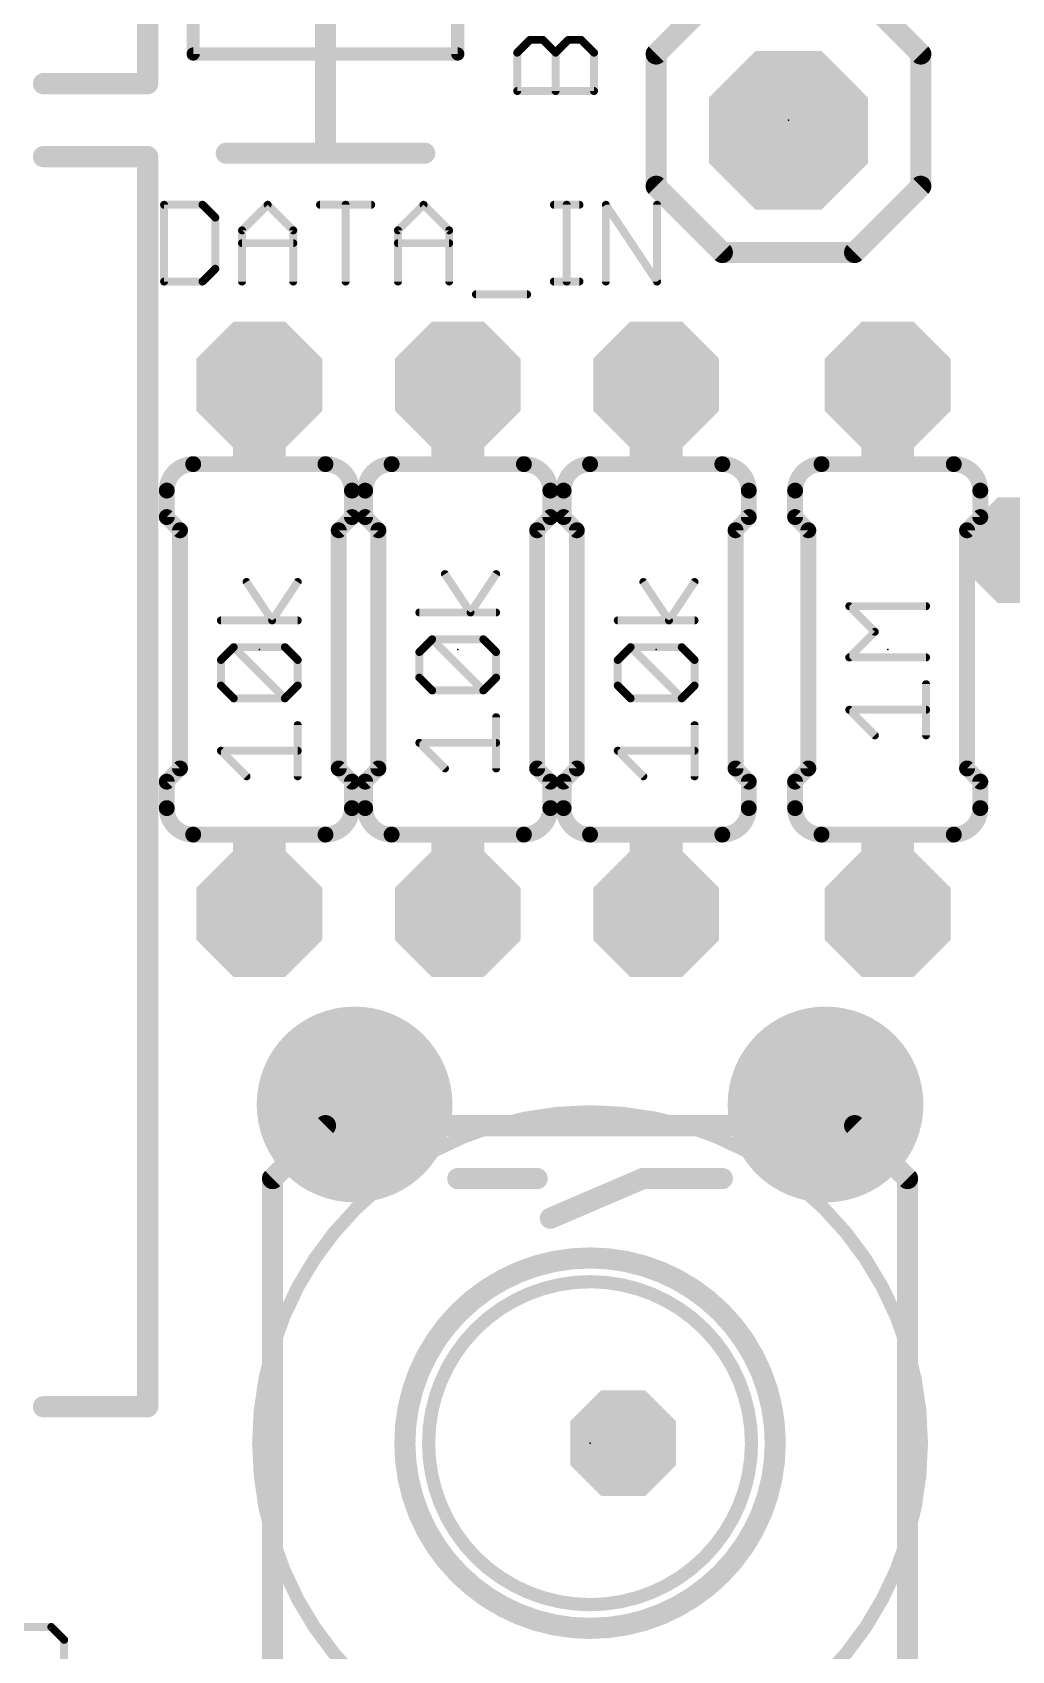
# Model space of a CAD drawing. Extents: x -2.2 to 51.7, y -0.4 to 51.
# Drawn here: x 10.84 to 20.24, y 10.39 to 25.93 of the extents above; entities that cross this region are included whole.
import ezdxf

# ---------------------------------------------------------------- set-up
doc = ezdxf.new("R2010")
doc.units = 0
for name, color, linetype in [('17', 94, 'CONTINUOUS'), ('18', 94, 'CONTINUOUS'), ('21', 250, 'CONTINUOUS'), ('23', 178, 'CONTINUOUS'), ('25', 250, 'CONTINUOUS'), ('253', 6, 'CONTINUOUS'), ('27', 250, 'CONTINUOUS'), ('51', 250, 'CONTINUOUS')]:
    doc.layers.add(name, color=color, linetype=linetype)

# ---------------------------------------------------------------- blocks, each defined once
blk = doc.blocks.new('RECT')
blk.add_solid([(-0.5, -0.5), (0.5, -0.5), (-0.5, 0.5), (0.5, 0.5)])
blk = doc.blocks.new('OCTAGONP')
at = {"const_width": 0.5}
blk.add_lwpolyline([(-0.25, -0.1036), (-0.25, 0.1036), (-0.1036, 0.25), (0.1036, 0.25), (0.25, 0.1036), (0.25, -0.1036), (0.1036, -0.25), (-0.1036, -0.25), (-0.25, -0.1036), (-0.25, 0.1036)], dxfattribs=at)
blk = doc.blocks.new('ROUNDP')
at = {"const_width": 0.5}
blk.add_lwpolyline([(0, -0.25, 1), (0, 0.25, 1), (0, -0.25)], format="xyb", dxfattribs=at)
blk = doc.blocks.new('OCTAGONV')
at = {"const_width": 0.5}
blk.add_lwpolyline([(-0.25, -0.1036), (-0.25, 0.1036), (-0.1036, 0.25), (0.1036, 0.25), (0.25, 0.1036), (0.25, -0.1036), (0.1036, -0.25), (-0.1036, -0.25), (-0.25, -0.1036), (-0.25, 0.1036)], dxfattribs=at)

msp = doc.modelspace()

# ---------------------------------------------------------------- linework, layer by layer
at = {"layer": '21'}
for points, const_width in [([(11.945, 37.4325), (11.945, 25.4325)], 0.2032), ([(12.3825, 33.3375), (12.3825, 25.7175)], 0.127), ([(14.9225, 33.3375), (14.9225, 25.7175)], 0.127), ([(13.6525, 26.3525), (13.6525, 24.765)], 0.2032), ([(16.8275, 25.7175), (17.4625, 26.3525)], 0.2032), ([(18.7325, 26.3525), (19.3675, 25.7175)], 0.2032), ([(16.8275, 24.4475), (16.8275, 25.7175)], 0.2032), ([(19.3675, 25.7175), (19.3675, 24.4475)], 0.2032), ([(12.3825, 25.7175), (14.9225, 25.7175)], 0.127), ([(11.945, 25.4325), (10.945, 25.4325)], 0.2032), ([(13.6525, 24.765), (12.7, 24.765)], 0.2032), ([(12.7, 24.765), (14.605, 24.765)], 0.2032), ([(11.945, 24.7325), (10.945, 24.7325)], 0.2032), ([(11.945, 24.7325), (11.945, 12.7325)], 0.2032), ([(16.8275, 24.4475), (17.4625, 23.8125)], 0.2032), ([(18.7325, 23.8125), (19.3675, 24.4475)], 0.2032), ([(17.4625, 23.8125), (18.7325, 23.8125)], 0.2032), ([(12.1285, 21.5265), (12.1285, 21.2725)], 0.1524), ([(13.9065, 21.5265), (13.9065, 21.2725)], 0.1524), ([(14.0335, 21.5265), (14.0335, 21.2725)], 0.1524), ([(15.8115, 21.5265), (15.8115, 21.2725)], 0.1524), ([(15.9385, 21.5265), (15.9385, 21.2725)], 0.1524), ([(17.7165, 21.5265), (17.7165, 21.2725)], 0.1524), ([(18.161, 21.5265), (18.161, 21.2725)], 0.1524), ([(19.939, 21.5265), (19.939, 21.2725)], 0.1524), ([(12.2555, 21.1455), (12.1285, 21.2725)], 0.1524), ([(13.7795, 21.1455), (13.9065, 21.2725)], 0.1524), ([(14.1605, 21.1455), (14.0335, 21.2725)], 0.1524), ([(15.6845, 21.1455), (15.8115, 21.2725)], 0.1524), ([(16.0655, 21.1455), (15.9385, 21.2725)], 0.1524), ([(17.5895, 21.1455), (17.7165, 21.2725)], 0.1524), ([(18.288, 21.1455), (18.161, 21.2725)], 0.1524), ([(19.812, 21.1455), (19.939, 21.2725)], 0.1524), ([(12.2555, 18.8595), (12.2555, 21.1455)], 0.1524), ([(13.7795, 18.8595), (13.7795, 21.1455)], 0.1524), ([(14.1605, 21.1455), (14.1605, 18.8595)], 0.1524), ([(15.6845, 21.1455), (15.6845, 18.8595)], 0.1524), ([(16.0655, 18.8595), (16.0655, 21.1455)], 0.1524), ([(17.5895, 18.8595), (17.5895, 21.1455)], 0.1524), ([(18.288, 21.1455), (18.288, 18.8595)], 0.1524), ([(19.812, 21.1455), (19.812, 18.8595)], 0.1524), ([(12.2555, 18.8595), (12.1285, 18.7325)], 0.1524), ([(12.1285, 18.4785), (12.1285, 18.7325)], 0.1524), ([(13.7795, 18.8595), (13.9065, 18.7325)], 0.1524), ([(13.9065, 18.4785), (13.9065, 18.7325)], 0.1524), ([(14.1605, 18.8595), (14.0335, 18.7325)], 0.1524), ([(14.0335, 18.4785), (14.0335, 18.7325)], 0.1524), ([(15.6845, 18.8595), (15.8115, 18.7325)], 0.1524), ([(15.8115, 18.4785), (15.8115, 18.7325)], 0.1524), ([(16.0655, 18.8595), (15.9385, 18.7325)], 0.1524), ([(15.9385, 18.4785), (15.9385, 18.7325)], 0.1524), ([(17.5895, 18.8595), (17.7165, 18.7325)], 0.1524), ([(17.7165, 18.4785), (17.7165, 18.7325)], 0.1524), ([(18.288, 18.8595), (18.161, 18.7325)], 0.1524), ([(18.161, 18.4785), (18.161, 18.7325)], 0.1524), ([(19.812, 18.8595), (19.939, 18.7325)], 0.1524), ([(19.939, 18.4785), (19.939, 18.7325)], 0.1524), ([(17.2205, 15.4305), (15.1765, 15.4305)], 0.2032), ([(13.1445, 14.5415), (13.1445, 10.2235)], 0.2032), ([(19.2405, 10.2235), (19.2405, 14.5415)], 0.2032), ([(11.945, 12.7325), (10.945, 12.7325)], 0.2032), ([(10.6518, 10.6178), (11.0204, 10.6178)], 0.0762), ([(11.0204, 10.6178), (11.1432, 10.495)], 0.0762), ([(11.1432, 10.495), (11.1432, 10.2492)], 0.0762)]:
    msp.add_lwpolyline(points, dxfattribs=dict(at, const_width=const_width))
for points, const_width in [([(16.8783, 25.7175, 1), (16.7767, 25.7175)], 0.1016), ([(16.7916, 25.7534, 1), (16.8634, 25.6816)], 0.1016), ([(19.4183, 25.7175, 1), (19.3167, 25.7175)], 0.1016), ([(19.3316, 25.6816, 1), (19.4034, 25.7534)], 0.1016), ([(12.3507, 25.7175, 1), (12.4143, 25.7175)], 0.0635), ([(12.3825, 25.7492, 1), (12.3825, 25.6858)], 0.0635), ([(14.8908, 25.7175, 1), (14.9543, 25.7175)], 0.0635), ([(14.9225, 25.6858, 1), (14.9225, 25.7492)], 0.0635), ([(10.945, 25.4833, 1), (10.945, 25.3817)], 0.1016), ([(11.8942, 25.4325, 1), (11.9958, 25.4325)], 0.1016), ([(11.945, 25.3817, 1), (11.945, 25.4833)], 0.1016), ([(12.7, 24.8158, 1), (12.7, 24.7142)], 0.1016), ([(12.7, 24.8158, 1), (12.7, 24.7142)], 0.1016), ([(13.6525, 24.7142, 1), (13.6525, 24.8158)], 0.1016), ([(14.605, 24.7142, 1), (14.605, 24.8158)], 0.1016), ([(10.945, 24.7833, 1), (10.945, 24.6817)], 0.1016), ([(11.9958, 24.7325, 1), (11.8942, 24.7325)], 0.1016), ([(11.945, 24.6817, 1), (11.945, 24.7833)], 0.1016), ([(13.6017, 24.765, 1), (13.7033, 24.765)], 0.1016), ([(16.8634, 24.4834, 1), (16.7916, 24.4116)], 0.1016), ([(19.4034, 24.4116, 1), (19.3316, 24.4834)], 0.1016), ([(16.7767, 24.4475, 1), (16.8783, 24.4475)], 0.1016), ([(19.3167, 24.4475, 1), (19.4183, 24.4475)], 0.1016), ([(17.4625, 23.8633, 1), (17.4625, 23.7617)], 0.1016), ([(17.4266, 23.7766, 1), (17.4984, 23.8484)], 0.1016), ([(18.6966, 23.8484, 1), (18.7684, 23.7766)], 0.1016), ([(18.7325, 23.7617, 1), (18.7325, 23.8633)], 0.1016), ([(12.3825, 21.7805, 0.4142), (12.1285, 21.5265)], 0.1524), ([(12.3825, 21.7424, 1), (12.3825, 21.8186)], 0.0762), ([(13.9065, 21.5265, 0.4142), (13.6525, 21.7805)], 0.1524), ([(13.6525, 21.8186, 1), (13.6525, 21.7424)], 0.0762), ([(14.2875, 21.7805, 0.4142), (14.0335, 21.5265)], 0.1524), ([(14.2875, 21.7424, 1), (14.2875, 21.8186)], 0.0762), ([(15.8115, 21.5265, 0.4142), (15.5575, 21.7805)], 0.1524), ([(15.5575, 21.8186, 1), (15.5575, 21.7424)], 0.0762), ([(16.1925, 21.7805, 0.4142), (15.9385, 21.5265)], 0.1524), ([(16.1925, 21.7424, 1), (16.1925, 21.8186)], 0.0762), ([(17.7165, 21.5265, 0.4142), (17.4625, 21.7805)], 0.1524), ([(17.4625, 21.8186, 1), (17.4625, 21.7424)], 0.0762), ([(18.415, 21.7805, 0.4142), (18.161, 21.5265)], 0.1524), ([(18.415, 21.7424, 1), (18.415, 21.8186)], 0.0762), ([(19.939, 21.5265, 0.4142), (19.685, 21.7805)], 0.1524), ([(19.685, 21.8186, 1), (19.685, 21.7424)], 0.0762), ([(12.1666, 21.5265, 1), (12.0904, 21.5265)], 0.0762), ([(13.9446, 21.5265, 1), (13.8684, 21.5265)], 0.0762), ([(14.0716, 21.5265, 1), (13.9954, 21.5265)], 0.0762), ([(15.8496, 21.5265, 1), (15.7734, 21.5265)], 0.0762), ([(15.9766, 21.5265, 1), (15.9004, 21.5265)], 0.0762), ([(17.7546, 21.5265, 1), (17.6784, 21.5265)], 0.0762), ([(18.1991, 21.5265, 1), (18.1229, 21.5265)], 0.0762), ([(19.9771, 21.5265, 1), (19.9009, 21.5265)], 0.0762), ([(12.0904, 21.5265, 1), (12.1666, 21.5265)], 0.0762), ([(13.8684, 21.5265, 1), (13.9446, 21.5265)], 0.0762), ([(13.9954, 21.5265, 1), (14.0716, 21.5265)], 0.0762), ([(15.7734, 21.5265, 1), (15.8496, 21.5265)], 0.0762), ([(15.9004, 21.5265, 1), (15.9766, 21.5265)], 0.0762), ([(17.6784, 21.5265, 1), (17.7546, 21.5265)], 0.0762), ([(18.1229, 21.5265, 1), (18.1991, 21.5265)], 0.0762), ([(19.9009, 21.5265, 1), (19.9771, 21.5265)], 0.0762), ([(12.0904, 21.2725, 1), (12.1666, 21.2725)], 0.0762), ([(12.1554, 21.2994, 1), (12.1016, 21.2456)], 0.0762), ([(13.8684, 21.2725, 1), (13.9446, 21.2725)], 0.0762), ([(13.9334, 21.2456, 1), (13.8796, 21.2994)], 0.0762), ([(13.9954, 21.2725, 1), (14.0716, 21.2725)], 0.0762), ([(14.0604, 21.2994, 1), (14.0066, 21.2456)], 0.0762), ([(15.7734, 21.2725, 1), (15.8496, 21.2725)], 0.0762), ([(15.8384, 21.2456, 1), (15.7846, 21.2994)], 0.0762), ([(15.9004, 21.2725, 1), (15.9766, 21.2725)], 0.0762), ([(15.9654, 21.2994, 1), (15.9116, 21.2456)], 0.0762), ([(17.6784, 21.2725, 1), (17.7546, 21.2725)], 0.0762), ([(17.7434, 21.2456, 1), (17.6896, 21.2994)], 0.0762), ([(18.1229, 21.2725, 1), (18.1991, 21.2725)], 0.0762), ([(18.1879, 21.2994, 1), (18.1341, 21.2456)], 0.0762), ([(19.9009, 21.2725, 1), (19.9771, 21.2725)], 0.0762), ([(19.9659, 21.2456, 1), (19.9121, 21.2994)], 0.0762), ([(12.2936, 21.1455, 1), (12.2174, 21.1455)], 0.0762), ([(12.2286, 21.1186, 1), (12.2824, 21.1724)], 0.0762), ([(13.8176, 21.1455, 1), (13.7414, 21.1455)], 0.0762), ([(13.7526, 21.1724, 1), (13.8064, 21.1186)], 0.0762), ([(14.1986, 21.1455, 1), (14.1224, 21.1455)], 0.0762), ([(14.1336, 21.1186, 1), (14.1874, 21.1724)], 0.0762), ([(15.7226, 21.1455, 1), (15.6464, 21.1455)], 0.0762), ([(15.6576, 21.1724, 1), (15.7114, 21.1186)], 0.0762), ([(16.1036, 21.1455, 1), (16.0274, 21.1455)], 0.0762), ([(16.0386, 21.1186, 1), (16.0924, 21.1724)], 0.0762), ([(17.6276, 21.1455, 1), (17.5514, 21.1455)], 0.0762), ([(17.5626, 21.1724, 1), (17.6164, 21.1186)], 0.0762), ([(18.3261, 21.1455, 1), (18.2499, 21.1455)], 0.0762), ([(18.2611, 21.1186, 1), (18.3149, 21.1724)], 0.0762), ([(19.8501, 21.1455, 1), (19.7739, 21.1455)], 0.0762), ([(19.7851, 21.1724, 1), (19.8389, 21.1186)], 0.0762), ([(12.1666, 18.7325, 1), (12.0904, 18.7325)], 0.0762), ([(12.1016, 18.7594, 1), (12.1554, 18.7056)], 0.0762), ([(12.2174, 18.8595, 1), (12.2936, 18.8595)], 0.0762), ([(12.2824, 18.8326, 1), (12.2286, 18.8864)], 0.0762), ([(13.7414, 18.8595, 1), (13.8176, 18.8595)], 0.0762), ([(13.8064, 18.8864, 1), (13.7526, 18.8326)], 0.0762), ([(13.9446, 18.7325, 1), (13.8684, 18.7325)], 0.0762), ([(13.8796, 18.7056, 1), (13.9334, 18.7594)], 0.0762), ([(14.0716, 18.7325, 1), (13.9954, 18.7325)], 0.0762), ([(14.0066, 18.7594, 1), (14.0604, 18.7056)], 0.0762), ([(14.1224, 18.8595, 1), (14.1986, 18.8595)], 0.0762), ([(14.1874, 18.8326, 1), (14.1336, 18.8864)], 0.0762), ([(15.6464, 18.8595, 1), (15.7226, 18.8595)], 0.0762), ([(15.7114, 18.8864, 1), (15.6576, 18.8326)], 0.0762), ([(15.8496, 18.7325, 1), (15.7734, 18.7325)], 0.0762), ([(15.7846, 18.7056, 1), (15.8384, 18.7594)], 0.0762), ([(15.9766, 18.7325, 1), (15.9004, 18.7325)], 0.0762), ([(15.9116, 18.7594, 1), (15.9654, 18.7056)], 0.0762), ([(16.0274, 18.8595, 1), (16.1036, 18.8595)], 0.0762), ([(16.0924, 18.8326, 1), (16.0386, 18.8864)], 0.0762), ([(17.5514, 18.8595, 1), (17.6276, 18.8595)], 0.0762), ([(17.6164, 18.8864, 1), (17.5626, 18.8326)], 0.0762), ([(17.7546, 18.7325, 1), (17.6784, 18.7325)], 0.0762), ([(17.6896, 18.7056, 1), (17.7434, 18.7594)], 0.0762), ([(18.1991, 18.7325, 1), (18.1229, 18.7325)], 0.0762), ([(18.1341, 18.7594, 1), (18.1879, 18.7056)], 0.0762), ([(18.2499, 18.8595, 1), (18.3261, 18.8595)], 0.0762), ([(18.3149, 18.8326, 1), (18.2611, 18.8864)], 0.0762), ([(19.7739, 18.8595, 1), (19.8501, 18.8595)], 0.0762), ([(19.8389, 18.8864, 1), (19.7851, 18.8326)], 0.0762), ([(19.9771, 18.7325, 1), (19.9009, 18.7325)], 0.0762), ([(19.9121, 18.7056, 1), (19.9659, 18.7594)], 0.0762), ([(12.1285, 18.4785, 0.4142), (12.3825, 18.2245)], 0.1524), ([(12.1666, 18.4785, 1), (12.0904, 18.4785)], 0.0762), ([(12.0904, 18.4785, 1), (12.1666, 18.4785)], 0.0762), ([(13.6525, 18.2245, 0.4142), (13.9065, 18.4785)], 0.1524), ([(13.9446, 18.4785, 1), (13.8684, 18.4785)], 0.0762), ([(13.8684, 18.4785, 1), (13.9446, 18.4785)], 0.0762), ([(14.0335, 18.4785, 0.4142), (14.2875, 18.2245)], 0.1524), ([(14.0716, 18.4785, 1), (13.9954, 18.4785)], 0.0762), ([(13.9954, 18.4785, 1), (14.0716, 18.4785)], 0.0762), ([(15.5575, 18.2245, 0.4142), (15.8115, 18.4785)], 0.1524), ([(15.8496, 18.4785, 1), (15.7734, 18.4785)], 0.0762), ([(15.7734, 18.4785, 1), (15.8496, 18.4785)], 0.0762), ([(15.9385, 18.4785, 0.4142), (16.1925, 18.2245)], 0.1524), ([(15.9766, 18.4785, 1), (15.9004, 18.4785)], 0.0762), ([(15.9004, 18.4785, 1), (15.9766, 18.4785)], 0.0762), ([(17.4625, 18.2245, 0.4142), (17.7165, 18.4785)], 0.1524), ([(17.7546, 18.4785, 1), (17.6784, 18.4785)], 0.0762), ([(17.6784, 18.4785, 1), (17.7546, 18.4785)], 0.0762), ([(18.161, 18.4785, 0.4142), (18.415, 18.2245)], 0.1524), ([(18.1991, 18.4785, 1), (18.1229, 18.4785)], 0.0762), ([(18.1229, 18.4785, 1), (18.1991, 18.4785)], 0.0762), ([(19.685, 18.2245, 0.4142), (19.939, 18.4785)], 0.1524), ([(19.9771, 18.4785, 1), (19.9009, 18.4785)], 0.0762), ([(19.9009, 18.4785, 1), (19.9771, 18.4785)], 0.0762), ([(12.3825, 18.1864, 1), (12.3825, 18.2626)], 0.0762), ([(13.6525, 18.2626, 1), (13.6525, 18.1864)], 0.0762), ([(14.2875, 18.1864, 1), (14.2875, 18.2626)], 0.0762), ([(15.5575, 18.2626, 1), (15.5575, 18.1864)], 0.0762), ([(16.1925, 18.1864, 1), (16.1925, 18.2626)], 0.0762), ([(17.4625, 18.2626, 1), (17.4625, 18.1864)], 0.0762), ([(18.415, 18.1864, 1), (18.415, 18.2626)], 0.0762), ([(19.685, 18.2626, 1), (19.685, 18.1864)], 0.0762), ([(15.1765, 15.4813, 1), (15.1765, 15.3797)], 0.1016), ([(17.2205, 15.3797, 1), (17.2205, 15.4813)], 0.1016), ([(13.1953, 14.5415, 1), (13.0937, 14.5415)], 0.1016), ([(19.2913, 14.5415, 1), (19.1897, 14.5415)], 0.1016), ([(16.1925, 10.6045, 1), (16.1925, 14.1605, 1), (16.1925, 10.6045)], 0.2032), ([(10.945, 12.7833, 1), (10.945, 12.6817)], 0.1016), ([(11.8942, 12.7325, 1), (11.9958, 12.7325)], 0.1016), ([(11.945, 12.6817, 1), (11.945, 12.7833)], 0.1016), ([(11.0338, 10.6313, 1), (11.0069, 10.6044)], 0.0381), ([(11.0204, 10.5988, 1), (11.0204, 10.6369)], 0.0381), ([(11.1623, 10.495, 1), (11.1242, 10.495)], 0.0381), ([(11.1298, 10.4815, 1), (11.1567, 10.5084)], 0.0381)]:
    msp.add_lwpolyline(points, format="xyb", dxfattribs=dict(at, const_width=const_width))
at = {"layer": '23'}
for p in [(18.0975, 25.0825), (13.0175, 20.0025), (14.9225, 20.0025), (16.8275, 20.0025), (19.05, 20.0025), (16.1925, 12.3825)]:
    msp.add_point(p, dxfattribs=at)
at = {"layer": '25', "const_width": 0.0762}
for points in [[(15.4934, 25.7305), (15.6162, 25.8534)], [(15.6162, 25.8534), (15.7391, 25.8534)], [(15.7391, 25.8534), (15.862, 25.7305)], [(15.862, 25.7305), (15.9849, 25.8534)], [(15.9849, 25.8534), (16.1077, 25.8534)], [(16.1077, 25.8534), (16.2306, 25.7305)], [(15.4934, 25.3619), (15.4934, 25.7305)], [(15.862, 25.3619), (15.862, 25.7305)], [(16.2306, 25.7305), (16.2306, 25.3619)], [(16.2306, 25.3619), (15.4934, 25.3619)], [(12.1031, 24.2703), (12.1031, 23.5331)], [(12.4717, 24.2703), (12.1031, 24.2703)], [(12.5946, 24.1475), (12.4717, 24.2703)], [(12.8515, 24.0246), (13.0973, 24.2703)], [(13.0973, 24.2703), (13.343, 24.0246)], [(13.5999, 24.2703), (14.0914, 24.2703)], [(13.8457, 23.5331), (13.8457, 24.2703)], [(14.3483, 24.0246), (14.5941, 24.2703)], [(14.5941, 24.2703), (14.8398, 24.0246)], [(15.8452, 24.2703), (16.0909, 24.2703)], [(15.968, 23.5331), (15.968, 24.2703)], [(16.3441, 23.5331), (16.3441, 24.2703)], [(16.3441, 24.2703), (16.8356, 23.5331)], [(16.8356, 23.5331), (16.8356, 24.2703)], [(12.5946, 23.656), (12.5946, 24.1475)], [(12.8515, 23.5331), (12.8515, 24.0246)], [(12.8515, 23.9017), (13.343, 23.9017)], [(13.343, 24.0246), (13.343, 23.5331)], [(14.3483, 23.5331), (14.3483, 24.0246)], [(14.3483, 23.9017), (14.8398, 23.9017)], [(14.8398, 24.0246), (14.8398, 23.5331)], [(12.4717, 23.5331), (12.5946, 23.656)], [(12.1031, 23.5331), (12.4717, 23.5331)], [(15.8452, 23.5331), (16.0909, 23.5331)], [(15.0968, 23.4102), (15.5882, 23.4102)]]:
    msp.add_lwpolyline(points, dxfattribs=at)
at = {"layer": '25', "const_width": 0.0381}
for points in [[(15.6162, 25.8724, 1), (15.6162, 25.8343)], [(15.6297, 25.8399, 1), (15.6028, 25.8669)], [(15.7526, 25.8669, 1), (15.7256, 25.8399)], [(15.7391, 25.8343, 1), (15.7391, 25.8724)], [(15.9849, 25.8724, 1), (15.9849, 25.8343)], [(15.9983, 25.8399, 1), (15.9714, 25.8669)], [(16.1212, 25.8669, 1), (16.0943, 25.8399)], [(16.1077, 25.8343, 1), (16.1077, 25.8724)], [(15.5124, 25.7305, 1), (15.4743, 25.7305)], [(15.4799, 25.744, 1), (15.5068, 25.717)], [(15.881, 25.7305, 1), (15.8429, 25.7305)], [(15.8485, 25.744, 1), (15.8755, 25.717)], [(15.8485, 25.717, 1), (15.8755, 25.744)], [(16.2496, 25.7305, 1), (16.2115, 25.7305)], [(16.2171, 25.717, 1), (16.2441, 25.744)], [(15.4743, 25.3619, 1), (15.5124, 25.3619)], [(15.4934, 25.381, 1), (15.4934, 25.3429)], [(15.8429, 25.3619, 1), (15.881, 25.3619)], [(16.2115, 25.3619, 1), (16.2496, 25.3619)], [(16.2306, 25.3429, 1), (16.2306, 25.381)], [(12.1031, 24.2894, 1), (12.1031, 24.2513)], [(12.1222, 24.2703, 1), (12.0841, 24.2703)], [(12.4852, 24.2838, 1), (12.4582, 24.2569)], [(12.4717, 24.2513, 1), (12.4717, 24.2894)], [(13.1107, 24.2838, 1), (13.0838, 24.2569)], [(13.1107, 24.2569, 1), (13.0838, 24.2838)], [(13.5999, 24.2894, 1), (13.5999, 24.2513)], [(13.8647, 24.2703, 1), (13.8266, 24.2703)], [(14.0914, 24.2513, 1), (14.0914, 24.2894)], [(14.6076, 24.2838, 1), (14.5806, 24.2569)], [(14.6076, 24.2569, 1), (14.5806, 24.2838)], [(15.8452, 24.2894, 1), (15.8452, 24.2513)], [(15.9871, 24.2703, 1), (15.949, 24.2703)], [(16.0909, 24.2513, 1), (16.0909, 24.2894)], [(16.3632, 24.2703, 1), (16.3251, 24.2703)], [(16.36, 24.2809, 1), (16.3283, 24.2598)], [(16.8547, 24.2703, 1), (16.8166, 24.2703)], [(12.6136, 24.1475, 1), (12.5755, 24.1475)], [(12.5811, 24.134, 1), (12.6081, 24.1609)], [(12.8706, 24.0246, 1), (12.8325, 24.0246)], [(12.838, 24.0381, 1), (12.865, 24.0111)], [(12.8515, 23.9208, 1), (12.8515, 23.8827)], [(13.362, 24.0246, 1), (13.3239, 24.0246)], [(13.3295, 24.0111, 1), (13.3565, 24.0381)], [(13.343, 23.8827, 1), (13.343, 23.9208)], [(14.3674, 24.0246, 1), (14.3293, 24.0246)], [(14.3349, 24.0381, 1), (14.3618, 24.0111)], [(14.3483, 23.9208, 1), (14.3483, 23.8827)], [(14.8589, 24.0246, 1), (14.8208, 24.0246)], [(14.8264, 24.0111, 1), (14.8533, 24.0381)], [(14.8398, 23.8827, 1), (14.8398, 23.9208)], [(12.5755, 23.656, 1), (12.6136, 23.656)], [(12.6081, 23.6425, 1), (12.5811, 23.6694)], [(12.1031, 23.5522, 1), (12.1031, 23.5141)], [(12.0841, 23.5331, 1), (12.1222, 23.5331)], [(12.4582, 23.5466, 1), (12.4852, 23.5196)], [(12.4717, 23.5141, 1), (12.4717, 23.5522)], [(12.8325, 23.5331, 1), (12.8706, 23.5331)], [(13.3239, 23.5331, 1), (13.362, 23.5331)], [(13.8266, 23.5331, 1), (13.8647, 23.5331)], [(14.3293, 23.5331, 1), (14.3674, 23.5331)], [(14.8208, 23.5331, 1), (14.8589, 23.5331)], [(15.8452, 23.5522, 1), (15.8452, 23.5141)], [(15.949, 23.5331, 1), (15.9871, 23.5331)], [(16.0909, 23.5141, 1), (16.0909, 23.5522)], [(16.3251, 23.5331, 1), (16.3632, 23.5331)], [(16.8166, 23.5331, 1), (16.8547, 23.5331)], [(16.8198, 23.5225, 1), (16.8515, 23.5437)], [(15.0968, 23.4293, 1), (15.0968, 23.3912)], [(15.5882, 23.3912, 1), (15.5882, 23.4293)]]:
    msp.add_lwpolyline(points, format="xyb", dxfattribs=at)
at = {"layer": '253', "const_width": 0.127}
for points in [[(16.1925, 9.2015, 1), (16.1925, 15.5635, 1), (16.1925, 9.2015)], [(16.1925, 10.8325, 1), (16.1925, 13.9325, 1), (16.1925, 10.8325)]]:
    msp.add_lwpolyline(points, format="xyb", dxfattribs=at)
at = {"layer": '27', "const_width": 0.0762}
for points in [[(13.1401, 20.2805), (12.8943, 20.6491)], [(13.3858, 20.6491), (13.1401, 20.2805)], [(15.0451, 20.3563), (14.7993, 20.7249)], [(15.2908, 20.7249), (15.0451, 20.3563)], [(16.9501, 20.2805), (16.7043, 20.6491)], [(17.1958, 20.6491), (16.9501, 20.2805)], [(15.2908, 20.3563), (14.5536, 20.3563)], [(18.9268, 20.1712), (18.6811, 20.4169)], [(18.6811, 20.4169), (19.4183, 20.4169)], [(13.3858, 20.2805), (12.6486, 20.2805)], [(17.1958, 20.2805), (16.4586, 20.2805)], [(18.6811, 19.9254), (18.9268, 20.1712)], [(12.6486, 19.9007), (12.7714, 20.0236)], [(12.7714, 20.0236), (13.2629, 20.0236)], [(13.2629, 19.5321), (12.7714, 20.0236)], [(13.2629, 20.0236), (13.3858, 19.9007)], [(14.5536, 19.9765), (14.6764, 20.0994)], [(14.6764, 20.0994), (15.1679, 20.0994)], [(15.1679, 19.6079), (14.6764, 20.0994)], [(15.1679, 20.0994), (15.2908, 19.9765)], [(16.4586, 19.9007), (16.5814, 20.0236)], [(16.5814, 20.0236), (17.0729, 20.0236)], [(17.0729, 19.5321), (16.5814, 20.0236)], [(17.0729, 20.0236), (17.1958, 19.9007)], [(12.6486, 19.655), (12.6486, 19.9007)], [(13.3858, 19.9007), (13.3858, 19.655)], [(14.5536, 19.7308), (14.5536, 19.9765)], [(15.2908, 19.9765), (15.2908, 19.7308)], [(16.4586, 19.655), (16.4586, 19.9007)], [(17.1958, 19.9007), (17.1958, 19.655)], [(19.4183, 19.9254), (18.6811, 19.9254)], [(14.6764, 19.6079), (14.5536, 19.7308)], [(15.2908, 19.7308), (15.1679, 19.6079)], [(12.7714, 19.5321), (12.6486, 19.655)], [(13.3858, 19.655), (13.2629, 19.5321)], [(15.1679, 19.6079), (14.6764, 19.6079)], [(16.5814, 19.5321), (16.4586, 19.655)], [(17.1958, 19.655), (17.0729, 19.5321)], [(19.4183, 19.177), (19.4183, 19.6685)], [(13.2629, 19.5321), (12.7714, 19.5321)], [(17.0729, 19.5321), (16.5814, 19.5321)], [(18.9268, 19.177), (18.6811, 19.4227)], [(18.6811, 19.4227), (19.4183, 19.4227)], [(13.3858, 18.7837), (13.3858, 19.2752)], [(15.2908, 18.8595), (15.2908, 19.351)], [(17.1958, 18.7837), (17.1958, 19.2752)], [(14.7993, 18.8595), (14.5536, 19.1052)], [(14.5536, 19.1052), (15.2908, 19.1052)], [(12.8943, 18.7837), (12.6486, 19.0294)], [(12.6486, 19.0294), (13.3858, 19.0294)], [(16.7043, 18.7837), (16.4586, 19.0294)], [(16.4586, 19.0294), (17.1958, 19.0294)]]:
    msp.add_lwpolyline(points, dxfattribs=at)
at = {"layer": '27', "const_width": 0.0381}
for points in [[(12.9102, 20.6597, 1), (12.8785, 20.6386)], [(13.4017, 20.6386, 1), (13.3699, 20.6597)], [(14.8152, 20.7355, 1), (14.7835, 20.7144)], [(15.3067, 20.7144, 1), (15.2749, 20.7355)], [(16.7202, 20.6597, 1), (16.6885, 20.6386)], [(17.2117, 20.6386, 1), (17.1799, 20.6597)], [(14.5536, 20.3754, 1), (14.5536, 20.3373)], [(15.0292, 20.3669, 1), (15.0609, 20.3458)], [(15.0292, 20.3458, 1), (15.0609, 20.3669)], [(15.2908, 20.3373, 1), (15.2908, 20.3754)], [(18.6945, 20.4304, 1), (18.6676, 20.4034)], [(18.6811, 20.436, 1), (18.6811, 20.3979)], [(19.4183, 20.3979, 1), (19.4183, 20.436)], [(12.6486, 20.2996, 1), (12.6486, 20.2615)], [(13.1242, 20.2911, 1), (13.1559, 20.27)], [(13.1242, 20.27, 1), (13.1559, 20.2911)], [(13.3858, 20.2615, 1), (13.3858, 20.2996)], [(16.4586, 20.2996, 1), (16.4586, 20.2615)], [(16.9342, 20.2911, 1), (16.9659, 20.27)], [(16.9342, 20.27, 1), (16.9659, 20.2911)], [(17.1958, 20.2615, 1), (17.1958, 20.2996)], [(18.9403, 20.1577, 1), (18.9133, 20.1846)], [(18.9133, 20.1577, 1), (18.9403, 20.1846)], [(12.7714, 20.0426, 1), (12.7714, 20.0045)], [(12.7849, 20.0371, 1), (12.758, 20.0101)], [(12.7849, 20.0101, 1), (12.758, 20.0371)], [(13.2764, 20.0371, 1), (13.2495, 20.0101)], [(13.2629, 20.0045, 1), (13.2629, 20.0426)], [(14.6764, 20.1184, 1), (14.6764, 20.0803)], [(14.6899, 20.1129, 1), (14.663, 20.0859)], [(14.6899, 20.0859, 1), (14.663, 20.1129)], [(15.1814, 20.1129, 1), (15.1545, 20.0859)], [(15.1679, 20.0803, 1), (15.1679, 20.1184)], [(16.5814, 20.0426, 1), (16.5814, 20.0045)], [(16.5949, 20.0371, 1), (16.568, 20.0101)], [(16.5949, 20.0101, 1), (16.568, 20.0371)], [(17.0864, 20.0371, 1), (17.0595, 20.0101)], [(17.0729, 20.0045, 1), (17.0729, 20.0426)], [(12.6351, 19.9142, 1), (12.662, 19.8872)], [(12.6676, 19.9007, 1), (12.6295, 19.9007)], [(13.4049, 19.9007, 1), (13.3668, 19.9007)], [(13.3723, 19.8872, 1), (13.3993, 19.9142)], [(14.5726, 19.9765, 1), (14.5345, 19.9765)], [(14.5401, 19.99, 1), (14.567, 19.9631)], [(15.3099, 19.9765, 1), (15.2718, 19.9765)], [(15.2773, 19.9631, 1), (15.3043, 19.99)], [(16.4776, 19.9007, 1), (16.4395, 19.9007)], [(16.4451, 19.9142, 1), (16.472, 19.8872)], [(17.2149, 19.9007, 1), (17.1768, 19.9007)], [(17.1823, 19.8872, 1), (17.2093, 19.9142)], [(18.6676, 19.9389, 1), (18.6945, 19.9119)], [(18.6811, 19.9445, 1), (18.6811, 19.9064)], [(19.4183, 19.9064, 1), (19.4183, 19.9445)], [(14.567, 19.7443, 1), (14.5401, 19.7173)], [(14.5345, 19.7308, 1), (14.5726, 19.7308)], [(15.2718, 19.7308, 1), (15.3099, 19.7308)], [(15.3043, 19.7173, 1), (15.2773, 19.7443)], [(12.662, 19.6684, 1), (12.6351, 19.6415)], [(12.6295, 19.655, 1), (12.6676, 19.655)], [(13.3668, 19.655, 1), (13.4049, 19.655)], [(13.3993, 19.6415, 1), (13.3723, 19.6684)], [(14.6764, 19.627, 1), (14.6764, 19.5889)], [(14.663, 19.5944, 1), (14.6899, 19.6214)], [(15.1545, 19.6214, 1), (15.1814, 19.5944)], [(15.1545, 19.5944, 1), (15.1814, 19.6214)], [(15.1679, 19.5889, 1), (15.1679, 19.627)], [(16.4395, 19.655, 1), (16.4776, 19.655)], [(16.472, 19.6684, 1), (16.4451, 19.6415)], [(17.1768, 19.655, 1), (17.2149, 19.655)], [(17.2093, 19.6415, 1), (17.1823, 19.6684)], [(19.4374, 19.6685, 1), (19.3993, 19.6685)], [(12.7714, 19.5512, 1), (12.7714, 19.5131)], [(12.758, 19.5186, 1), (12.7849, 19.5456)], [(13.2495, 19.5456, 1), (13.2764, 19.5186)], [(13.2495, 19.5186, 1), (13.2764, 19.5456)], [(13.2629, 19.5131, 1), (13.2629, 19.5512)], [(16.5814, 19.5512, 1), (16.5814, 19.5131)], [(16.568, 19.5186, 1), (16.5949, 19.5456)], [(17.0595, 19.5456, 1), (17.0864, 19.5186)], [(17.0595, 19.5186, 1), (17.0864, 19.5456)], [(17.0729, 19.5131, 1), (17.0729, 19.5512)], [(18.6811, 19.4418, 1), (18.6811, 19.4037)], [(18.6945, 19.4362, 1), (18.6676, 19.4093)], [(19.4183, 19.4037, 1), (19.4183, 19.4418)], [(13.4049, 19.2752, 1), (13.3668, 19.2752)], [(15.3099, 19.351, 1), (15.2718, 19.351)], [(17.2149, 19.2752, 1), (17.1768, 19.2752)], [(14.5536, 19.1243, 1), (14.5536, 19.0862)], [(14.567, 19.1187, 1), (14.5401, 19.0918)], [(15.2908, 19.0862, 1), (15.2908, 19.1243)], [(18.9133, 19.1635, 1), (18.9403, 19.1905)], [(19.3993, 19.177, 1), (19.4374, 19.177)], [(12.6486, 19.0485, 1), (12.6486, 19.0104)], [(12.662, 19.0429, 1), (12.6351, 19.016)], [(13.3858, 19.0104, 1), (13.3858, 19.0485)], [(16.4586, 19.0485, 1), (16.4586, 19.0104)], [(16.472, 19.0429, 1), (16.4451, 19.016)], [(17.1958, 19.0104, 1), (17.1958, 19.0485)], [(12.8808, 18.7702, 1), (12.9078, 18.7972)], [(13.3668, 18.7837, 1), (13.4049, 18.7837)], [(14.7858, 18.846, 1), (14.8128, 18.873)], [(15.2718, 18.8595, 1), (15.3099, 18.8595)], [(16.6908, 18.7702, 1), (16.7178, 18.7972)], [(17.1768, 18.7837, 1), (17.2149, 18.7837)]]:
    msp.add_lwpolyline(points, format="xyb", dxfattribs=at)
at = {"layer": '51'}
for points, const_width in [([(13.0175, 22.5425), (13.0175, 22.0345)], 0.508), ([(14.9225, 22.5425), (14.9225, 22.0345)], 0.508), ([(16.8275, 22.5425), (16.8275, 22.0345)], 0.508), ([(19.05, 22.5425), (19.05, 22.0345)], 0.508), ([(12.3825, 21.7805), (13.6525, 21.7805)], 0.1524), ([(15.5575, 21.7805), (14.2875, 21.7805)], 0.1524), ([(16.1925, 21.7805), (17.4625, 21.7805)], 0.1524), ([(19.685, 21.7805), (18.415, 21.7805)], 0.1524), ([(12.3825, 18.2245), (13.6525, 18.2245)], 0.1524), ([(13.0175, 17.4625), (13.0175, 17.9705)], 0.508), ([(15.5575, 18.2245), (14.2875, 18.2245)], 0.1524), ([(14.9225, 17.4625), (14.9225, 17.9705)], 0.508), ([(16.1925, 18.2245), (17.4625, 18.2245)], 0.1524), ([(16.8275, 17.4625), (16.8275, 17.9705)], 0.508), ([(19.685, 18.2245), (18.415, 18.2245)], 0.1524), ([(19.05, 17.4625), (19.05, 17.9705)], 0.508), ([(13.1445, 14.9225), (13.6525, 15.4305)], 0.2032), ([(13.6525, 15.4305), (15.1765, 15.4305)], 0.2032), ([(18.7325, 15.4305), (17.2085, 15.4305)], 0.2032), ([(19.2405, 14.9225), (18.7325, 15.4305)], 0.2032), ([(13.1445, 14.9225), (13.1445, 14.5415)], 0.2032), ([(15.6845, 14.9225), (14.9225, 14.9225)], 0.2032), ([(16.7005, 14.9225), (15.8115, 14.5415)], 0.2032), ([(17.4625, 14.9225), (16.7005, 14.9225)], 0.2032), ([(19.2405, 14.9225), (19.2405, 14.5415)], 0.2032)]:
    msp.add_lwpolyline(points, dxfattribs=dict(at, const_width=const_width))
for points, const_width in [([(13.1445, 22.5425, 1), (12.8905, 22.5425)], 0.254), ([(15.0495, 22.5425, 1), (14.7955, 22.5425)], 0.254), ([(16.9545, 22.5425, 1), (16.7005, 22.5425)], 0.254), ([(19.177, 22.5425, 1), (18.923, 22.5425)], 0.254), ([(12.8905, 22.0345, 1), (13.1445, 22.0345)], 0.254), ([(14.7955, 22.0345, 1), (15.0495, 22.0345)], 0.254), ([(16.7005, 22.0345, 1), (16.9545, 22.0345)], 0.254), ([(18.923, 22.0345, 1), (19.177, 22.0345)], 0.254), ([(12.3825, 21.8186, 1), (12.3825, 21.7424)], 0.0762), ([(13.6525, 21.7424, 1), (13.6525, 21.8186)], 0.0762), ([(14.2875, 21.8186, 1), (14.2875, 21.7424)], 0.0762), ([(15.5575, 21.7424, 1), (15.5575, 21.8186)], 0.0762), ([(16.1925, 21.8186, 1), (16.1925, 21.7424)], 0.0762), ([(17.4625, 21.7424, 1), (17.4625, 21.8186)], 0.0762), ([(18.415, 21.8186, 1), (18.415, 21.7424)], 0.0762), ([(19.685, 21.7424, 1), (19.685, 21.8186)], 0.0762), ([(12.3825, 18.2626, 1), (12.3825, 18.1864)], 0.0762), ([(13.1445, 17.9705, 1), (12.8905, 17.9705)], 0.254), ([(13.6525, 18.1864, 1), (13.6525, 18.2626)], 0.0762), ([(14.2875, 18.2626, 1), (14.2875, 18.1864)], 0.0762), ([(15.0495, 17.9705, 1), (14.7955, 17.9705)], 0.254), ([(15.5575, 18.1864, 1), (15.5575, 18.2626)], 0.0762), ([(16.1925, 18.2626, 1), (16.1925, 18.1864)], 0.0762), ([(16.9545, 17.9705, 1), (16.7005, 17.9705)], 0.254), ([(17.4625, 18.1864, 1), (17.4625, 18.2626)], 0.0762), ([(18.415, 18.2626, 1), (18.415, 18.1864)], 0.0762), ([(19.177, 17.9705, 1), (18.923, 17.9705)], 0.254), ([(19.685, 18.1864, 1), (19.685, 18.2626)], 0.0762), ([(12.8905, 17.4625, 1), (13.1445, 17.4625)], 0.254), ([(14.7955, 17.4625, 1), (15.0495, 17.4625)], 0.254), ([(16.7005, 17.4625, 1), (16.9545, 17.4625)], 0.254), ([(18.923, 17.4625, 1), (19.177, 17.4625)], 0.254), ([(13.6525, 15.4813, 1), (13.6525, 15.3797)], 0.1016), ([(13.6884, 15.3946, 1), (13.6166, 15.4664)], 0.1016), ([(15.1765, 15.3797, 1), (15.1765, 15.4813)], 0.1016), ([(17.2085, 15.4813, 1), (17.2085, 15.3797)], 0.1016), ([(18.7684, 15.4664, 1), (18.6966, 15.3946)], 0.1016), ([(18.7325, 15.3797, 1), (18.7325, 15.4813)], 0.1016), ([(13.1953, 14.9225, 1), (13.0937, 14.9225)], 0.1016), ([(13.1086, 14.9584, 1), (13.1804, 14.8866)], 0.1016), ([(14.9225, 14.9733, 1), (14.9225, 14.8717)], 0.1016), ([(15.6845, 14.8717, 1), (15.6845, 14.9733)], 0.1016), ([(16.7005, 14.9733, 1), (16.7005, 14.8717)], 0.1016), ([(16.7205, 14.8758, 1), (16.6805, 14.9692)], 0.1016), ([(17.4625, 14.8717, 1), (17.4625, 14.9733)], 0.1016), ([(19.2913, 14.9225, 1), (19.1897, 14.9225)], 0.1016), ([(19.2046, 14.8866, 1), (19.2764, 14.9584)], 0.1016), ([(15.7915, 14.5882, 1), (15.8315, 14.4948)], 0.1016), ([(13.0937, 14.5415, 1), (13.1953, 14.5415)], 0.1016), ([(19.1897, 14.5415, 1), (19.2913, 14.5415)], 0.1016)]:
    msp.add_lwpolyline(points, format="xyb", dxfattribs=dict(at, const_width=const_width))

# ---------------------------------------------------------------- block references
at = {"layer": '17'}
for name, p, xscale, yscale, rotation in [('OCTAGONP', (18.0975, 24.9841), 1.524, 1.524, 180), ('OCTAGONP', (18.0975, 24.9841), 1.524, 1.524, 180), ('OCTAGONP', (13.0175, 22.5425), 1.208, 1.208, 270), ('OCTAGONP', (13.0175, 22.5425), 1.208, 1.208, 270), ('OCTAGONP', (14.9225, 22.5425), 1.208, 1.208, 90), ('OCTAGONP', (14.9225, 22.5425), 1.208, 1.208, 90), ('OCTAGONP', (16.8275, 22.5425), 1.208, 1.208, 270), ('OCTAGONP', (16.8275, 22.5425), 1.208, 1.208, 270), ('OCTAGONP', (19.05, 22.5425), 1.208, 1.208, 90), ('OCTAGONP', (19.05, 22.5425), 1.208, 1.208, 90), ('OCTAGONP', (13.0175, 17.4625), 1.208, 1.208, 270), ('OCTAGONP', (13.0175, 17.4625), 1.208, 1.208, 270), ('OCTAGONP', (14.9225, 17.4625), 1.208, 1.208, 90), ('OCTAGONP', (14.9225, 17.4625), 1.208, 1.208, 90), ('OCTAGONP', (16.8275, 17.4625), 1.208, 1.208, 270), ('OCTAGONP', (16.8275, 17.4625), 1.208, 1.208, 270), ('OCTAGONP', (19.05, 17.4625), 1.208, 1.208, 90), ('OCTAGONP', (19.05, 17.4625), 1.208, 1.208, 90), ('ROUNDP', (13.9319, 15.6337), 1.8796, 1.8796, 270), ('ROUNDP', (13.9319, 15.6337), 1.8796, 1.8796, 270), ('ROUNDP', (18.4531, 15.6337), 1.8796, 1.8796, 270), ('ROUNDP', (18.4531, 15.6337), 1.8796, 1.8796, 270)]:
    msp.add_blockref(name, p, dxfattribs=dict(at, xscale=xscale, yscale=yscale, rotation=rotation))
at = {"layer": '18', "xscale": 1.016, "yscale": 1.016}
for p in [(20.32, 20.955), (16.51, 12.3825)]:
    msp.add_blockref('OCTAGONV', p, dxfattribs=at)
at = {"layer": '51'}
for p, xscale, yscale, rotation in [((18.0975, 25.0825), 0.5842, 0.5842, 90), ((13.0175, 21.9075), 0.254, 0.508, 270), ((14.9225, 21.9075), 0.254, 0.508, 90), ((16.8275, 21.9075), 0.254, 0.508, 270), ((19.05, 21.9075), 0.254, 0.508, 90), ((13.0175, 18.0975), 0.254, 0.508, 270), ((14.9225, 18.0975), 0.254, 0.508, 90), ((16.8275, 18.0975), 0.254, 0.508, 270), ((19.05, 18.0975), 0.254, 0.508, 90)]:
    msp.add_blockref('RECT', p, dxfattribs=dict(at, xscale=xscale, yscale=yscale, rotation=rotation))

doc.saveas('drawing.dxf')
